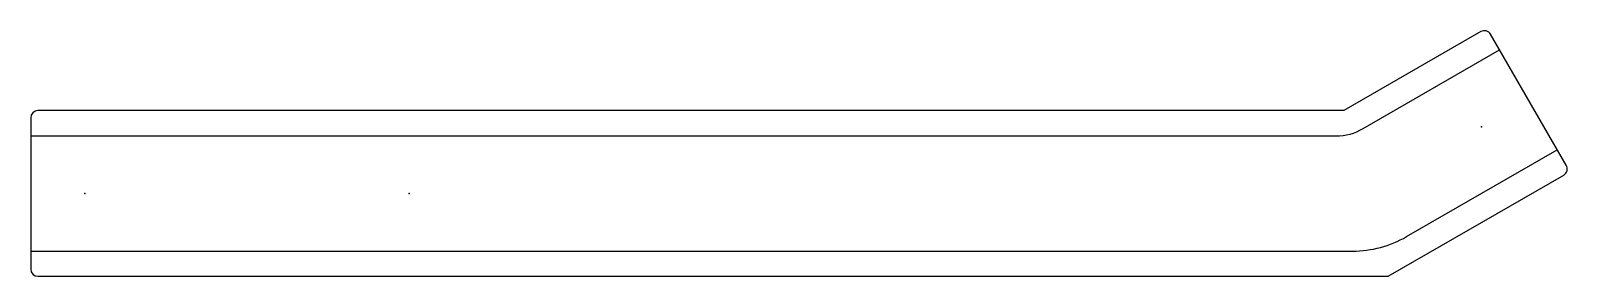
# Model space of a CAD drawing. Extents: x 0 to 426, y 0 to 68.
import ezdxf

# ---------------------------------------------------------------- set-up
doc = ezdxf.new("R2010")
doc.units = 0
doc.header["$MEASUREMENT"] = 0
doc.layers.get('0').update_dxf_attribs({"linetype": 'CONTINUOUS'})

msp = doc.modelspace()

# ---------------------------------------------------------------- linework, layer by layer
for p, q in [((402.22, 67.94), (364.22, 46)), ((425.95, 30.83), (404.95, 67.21)), ((0, 44), (0, 2)), ((364.22, 46), (2, 46)), ((376.55, 0), (425.22, 28.1)), ((2, 0), (376.55, 0))]:
    msp.add_line(p, q)
at = {"color": 1}
for p, q in [((369.58, 41.01), (407.45, 62.88)), ((0, 39), (362.08, 39)), ((381.63, 11.02), (423.45, 35.16)), ((0, 7), (366.63, 7))]:
    msp.add_line(p, q, dxfattribs=at)
for centre, start, end in [((403.22, 66.21), 29.9995, 120.0011), ((2, 44), 90, 180), ((424.22, 29.83), 300.0003, 29.9995), ((2, 2), 180, 270)]:
    msp.add_arc(centre, 2, start, end)
for centre, radius in [((362.08, 54), 15), ((366.63, 37), 30)]:
    msp.add_arc(centre, radius, 270, 300, dxfattribs=at)
for p in [(402.46, 41.52), (15, 23), (105, 23)]:
    msp.add_point(p)

doc.saveas('drawing.dxf')
